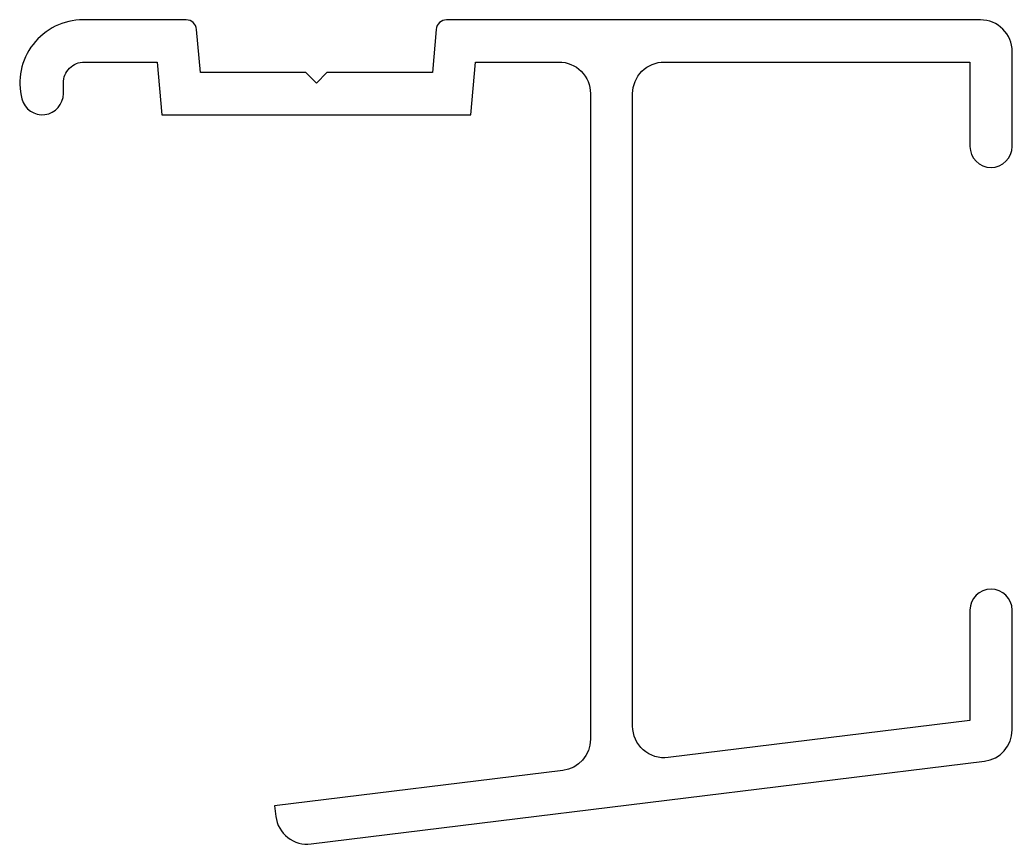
# Model space of a CAD drawing. Extents: x -250.5 to -203.5, y 743.7 to 782.8.
import ezdxf

# ---------------------------------------------------------------- set-up
doc = ezdxf.new("R2010")
doc.units = 0
doc.layers.add('ANA', color=220, linetype='CONTINUOUS')

msp = doc.modelspace()

# ---------------------------------------------------------------- linework, layer by layer
at = {"layer": 'ANA', "color": 0}
msp.add_lwpolyline([(-242.638, 782.786), (-247.525, 782.786, 0.490314), (-250.43, 779.036, 0.881018), (-248.461, 779.286), (-248.461, 779.786, -0.414214), (-247.461, 780.786), (-244.013, 780.786), (-243.794, 778.286), (-229.129, 778.286), (-228.91, 780.786), (-224.961, 780.786, -0.414214), (-223.461, 779.286), (-223.461, 748.672, -0.378866), (-224.779, 747.184), (-238.444, 745.506), (-238.383, 745.009, 0.414214), (-236.712, 743.703), (-204.779, 747.624, 0.378866), (-203.461, 749.113), (-203.461, 754.786, 1), (-205.461, 754.786), (-205.461, 749.555), (-219.779, 747.798, -0.450467), (-221.461, 749.286), (-221.461, 779.286, -0.414214), (-219.961, 780.786), (-205.461, 780.786), (-205.461, 776.786, 1), (-203.461, 776.786), (-203.461, 781.286, 0.414214), (-204.961, 782.786), (-230.284, 782.786, 0.388879), (-230.783, 782.33), (-230.961, 780.286), (-235.961, 780.286), (-236.461, 779.786), (-236.961, 780.286), (-241.961, 780.286), (-242.14, 782.33, 0.388879)], format="xyb", close=True, dxfattribs=at)

doc.saveas('drawing.dxf')
